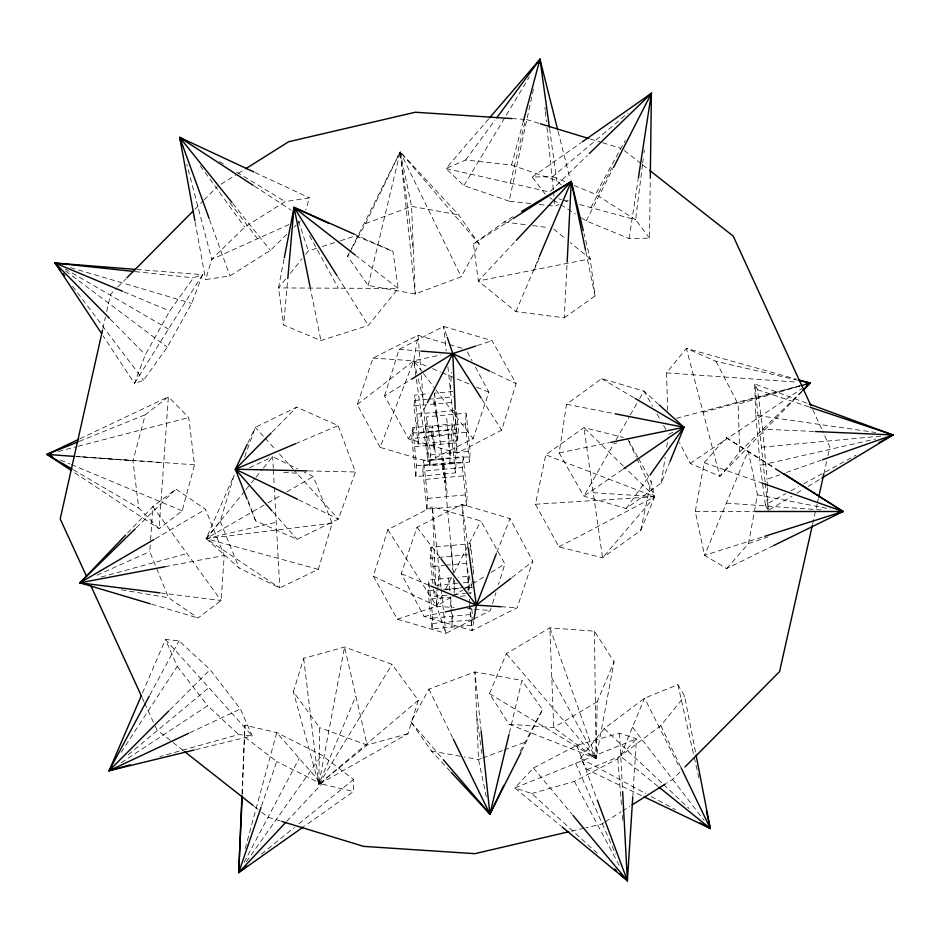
<?xml version="1.0" encoding="UTF-8"?>
<svg xmlns="http://www.w3.org/2000/svg" width="940" height="940" viewBox="0 0 940 940"><rect width="100%" height="100%" fill="white"/><g stroke="black" fill="none" stroke-linecap="round" stroke-linejoin="round"><path stroke-width="0.7" stroke-dasharray="4.7 3.53" d="M242.297 793.948L244.905 725.163L276.736 732.613L321.75 755.114L353.569 779.495L353.546 791.48L304.501 826.119M581.39 217.798L586.243 220.888L629.06 238.584L649.505 238.126L650.269 179.622M408.007 733.682L367.117 745.02L318.825 784.43L319.635 727.666L293.362 691.769L303.69 658.364L344.569 647.014L392.062 664.38L418.335 700.277L408.007 733.682L318.825 784.43L293.362 691.769M489.493 693.626L596.066 758.521L597.194 701.722L614.067 661.795L594.456 631.186L549.853 627.826L506.366 653.688L489.493 693.626L509.104 724.235L596.066 758.521L614.067 661.795M242.015 793.771L244.905 725.163M512.923 216.717L504.228 221.969L473.466 243.859L478.319 280.99L515.942 311.622L564.294 317.814L567.067 263.576M632.738 797.32L636.474 738.781L619.53 733.212L576.866 745.303L533.473 767.98L514.779 787.967L560.957 826.002M411.814 438.522L412.554 427.653L452.105 423.964L456.159 462.034L455.418 472.914L415.868 476.603L411.814 438.522L451.365 434.832L452.105 423.964M416.796 414.082L456.358 410.392L458.379 429.427L457.639 440.296L418.089 443.997L414.035 405.916L414.775 395.047L428.899 393.719M415.868 476.603L416.608 465.735L412.554 427.653M418.089 443.997L418.829 433.129L414.775 395.047M422.882 471.199L423.623 460.33L463.173 456.629L467.227 494.71L466.487 505.579L426.936 509.28L422.882 471.199L462.433 467.509L463.173 456.629M425.844 427.724L426.584 416.843L466.146 413.154L470.2 451.224L469.448 462.104L429.897 465.794L425.844 427.724L465.406 424.022L466.146 413.154M431.589 436.677L432.329 425.808L436.383 463.89M433.81 404.071L434.55 393.19L452.916 391.475M426.936 509.28L427.677 498.412L423.623 460.33M429.897 465.794L430.637 454.925L426.584 416.843M434.351 444.843L433.986 450.284L431.954 431.248M471.786 608.909L472.373 614.349L471.633 625.218L432.071 628.919L428.017 590.837L428.757 579.968L452.774 577.724M432.94 583.611L430.238 558.231L430.978 547.362L470.541 543.661L473.149 568.136M442.658 469.354L443.398 458.485L447.452 496.555M432.071 628.919L432.811 618.05L428.757 579.968M447.005 595.114L434.292 596.301L434.668 590.872M450.342 389.759L451.529 372.404M472.573 619.66L445.854 633.395L436.654 606.23L437.735 590.32M437.829 588.875L439.109 570.075M445.419 477.52L445.055 482.96L452.786 564.552L452.422 569.981M448.392 434.033L448.016 439.474L450.048 458.509M449.673 463.949L450.413 453.08L446.359 414.998M430.79 599.003L450.565 597.159L450.777 608.039M451.846 627.074L452.587 616.193L451.87 609.402M454.161 593.105L454.384 579.51M468.026 591.378L468.32 576.267L458.426 577.195M470.082 550.452L470.541 543.661M127.546 533.062L152.879 506.589L175.956 489.082L205.508 509.339L224.225 555.493L221.123 600.507L198.046 618.003L168.495 597.758L149.777 551.604L150.482 541.44M150.576 539.983L152.879 506.589L221.123 600.507L161.445 593.034M354.192 234.142L392.944 251.38L398.161 288.486L368.327 325.416L320.916 340.562L283.704 325.029L287.663 280.002M642.514 164.547L635.616 219.784L649.505 238.126M642.69 163.09L643.23 158.731M643.959 152.915L644.323 150.012M670.126 461.223L661.278 482.937L626.169 508.575L583.869 496.144L559.159 452.939L566.514 404.271L601.624 378.644L643.923 391.075L657.988 403.789M661.278 482.937L665.168 457.181M666.683 447.158L668.199 437.135M629.06 238.584L638.131 179.622M475.429 367.058L488.847 392.25L473.126 438.674L428.088 461.505L380.101 447.37L413.741 360.796L418.053 335.286L448.204 344.169M473.737 620.706L472.056 630.623L424.081 616.487L401.262 573.67L416.984 527.246L462.022 504.416L510.009 518.551L532.816 561.368L517.106 607.792L472.056 630.623L470.118 606.241M773.726 545.517L726.596 568.606L704.542 555.329L695.271 511.466L704.225 462.727L726.15 437.664L774.09 467.462M726.596 568.606L748.51 543.543L757.464 494.804L748.205 450.953L704.542 555.329L763.327 536.74M418.335 700.277L318.825 784.43L344.569 647.014L367.117 745.02L319.635 727.666M284.045 259.158L278.487 287.922L283.704 325.029M638.589 458.532L651.044 481.104L654.734 496.708L640.716 530.513L602.575 557.761L558.959 546.88L535.436 504.251L545.764 454.843L583.916 427.594L623.302 437.417M640.716 530.513L651.044 481.104M530.63 203.557L509.092 201.195L533.744 87.949M102.848 328.647L105.409 317.203M106.69 311.481L110.544 294.314L116.701 288.087M812.583 524.25L817.072 504.216M817.389 502.782L818.352 498.494M823.804 474.171L826.695 461.293M827.976 455.571L829.891 446.994L822.559 430.978M368.174 285.49L400.193 151.834L458.626 214.849L479.177 244.024L461.199 276.795L415.221 293.973L368.174 285.49L347.624 256.315L348.928 253.706M510.326 183.124L524.99 121.906M509.339 733.036L521.935 680.431L474.888 671.947L428.91 689.126L410.933 721.897L431.484 751.06L450.295 771.352M79.982 438.745L168.378 396.809L159.095 528.75L138.709 508L132.987 460.753L145.277 414.704L168.378 396.809L188.764 417.548L194.486 464.795L182.196 510.855L159.095 528.75L72.592 471.375M509.092 201.195L463.89 185.579L445.889 168.53L465.629 160.023L511.56 165.041L522.934 122.74M245.234 848.55L276.736 732.613L321.703 784.042L353.546 791.48M274.316 487.308L279.767 587.923L206.142 538.632L220.23 521.359L234.107 475.24L206.142 538.632L239.136 568.042L279.767 587.923L318.308 569.37L332.196 523.251L313.279 476.568L304.113 472.08M286.876 234.248L270.403 250.404L229.936 275.89L205.625 279.615L211.735 259.393L244.67 227.081L285.137 201.595L309.448 197.87L305.782 210.008M384.566 395.904L399.065 349.339L443.61 326.438L492.09 340.644L516.13 383.614L501.619 430.191L457.087 453.08L408.595 438.886L384.566 395.904L411.861 378.985M441.107 588.781L445.854 633.395L397.362 619.202L373.333 576.22L387.832 529.655L432.377 506.754L480.869 520.96L504.897 563.929L498.494 584.48M473.854 619.002L490.398 610.507L492.102 605.031M492.525 603.656L495.932 592.694M380.101 447.37L357.282 404.541L373.004 358.116L418.053 335.286L420.791 369.714M261.508 805.956L276.701 761.529L244.882 737.148M244.635 456.993L255.339 427.383L296.699 407.149L338.153 425.62L355.426 471.986L338.388 519.091L297.04 539.325L255.586 520.854L247.608 500.468M136.829 269.498L202.511 274.68L134.479 383.45L143.573 380.301L167.261 347.142L191.678 303.397L202.511 274.68L193.417 277.829L169.729 310.987L145.312 354.732L134.479 383.45L103.2 336.015M496.861 552.368L510.009 518.551M303.69 658.364L318.825 784.43L355.849 696.023M534.261 269.897L539.313 257.83M515.942 311.622L538.761 257.959M142.445 693.039L165.44 639.482L179.023 640.81L210.09 669.609L240.429 708.983L252.273 735.879L195.579 749.673M247.855 443.069L255.339 427.383L264.034 436.983M349.692 252.531L365.601 223.544L400.193 151.834L479.177 244.024M520.102 751.495L542.486 709.594L521.935 680.431M351.56 248.477L400.193 151.834L461.199 276.795M521.465 751.389L542.486 709.594M586.243 220.888L612.833 168.824M408.595 438.886L426.69 404M397.362 619.202L436.654 606.23L444.69 590.731M445.36 589.439L453.397 573.929M454.067 572.636L480.869 520.96M244.153 862.321L299.226 758.322M590.884 207.587L611.964 167.79M149.954 694.836L179.023 640.81M347.624 256.315L348.998 253.8M574.117 185.439L595.525 194.286L625.229 140.612M616.041 439.861L629.624 416.091M630.341 414.834L638.918 399.829M639.635 398.572L643.923 391.075L652.642 406.315M463.89 185.579L529.432 76.786M318.825 784.43L392.062 664.38M121.142 752.306L177.284 666.378L165.44 639.482L252.273 735.879L238.689 734.539L159.812 756.559M246.339 861.804L321.75 755.114M626.169 508.575L649.117 476.298M465.629 160.023L495.028 120.191M641.421 795.581L587.124 769.637L580.403 758.263L604.209 728.664L644.593 698.185L677.893 684.673L684.614 696.058L695.506 752.2M587.124 769.637L620.423 756.124L660.808 725.645L684.614 696.058M285.725 278.969L278.487 287.922L398.161 288.486L356.519 256.044M290.249 273.375L301.998 258.817M305.618 254.341L308.332 250.992L316.698 248.313M667.741 410.428L666.507 372.898L686.376 348.387L796.121 379.137M801.902 391.169L739.709 451.835L719.84 476.345L690.16 463.373L679.456 442.599M318.308 569.37L206.142 538.632L244.941 490.833M245.869 489.693L250.487 483.994M251.415 482.855L255.104 478.307M256.033 477.168L262.495 469.201M263.423 468.061L272.659 456.676L297.557 468.872M636.791 458.321L654.734 496.708L602.575 557.761L583.916 427.594L623.49 466.216M488.659 118.875L445.889 168.53L548.995 191.878M514.309 242.473L478.319 280.99L590.202 258.794L584.01 233.484M286.712 821.384L321.703 784.042L276.701 761.529M531.735 793.548L574.399 781.457L617.792 758.768L636.474 738.781L514.779 787.967L531.735 793.548L597.299 853.297M802.067 391.463L719.84 476.345L686.376 348.387L716.045 361.36L797.355 380.113M272.165 431.965L296.699 407.149M117.735 287.053L125.96 278.757M194.827 209.314L203.04 201.019M204.074 199.985L217.434 186.508M679.867 772.139L672.676 779.401L666.53 783.255M169.905 709.841L210.09 669.609M294.079 227.175L296.135 225.165M297.169 224.155L300.26 221.123M136.288 527.81L175.956 489.082M550.358 191.314L587.195 155.593M545.282 194.251L532.263 177.049L552.708 176.591L627.85 113.188M128.169 754.855L208.856 687.681M261.449 854.155L294.432 827.423M298.979 823.734L353.569 779.495M357.282 404.541L413.741 360.796L440.59 354.956M512.077 577.442L532.816 561.368M564.294 317.814L595.055 295.924L590.202 258.794L570.286 242.579M532.263 177.049L581.108 142.715M622.456 469.601L583.869 496.144L613.902 443.61L616.758 442.94M690.16 463.373L801.702 388.749M121.272 762.693L207.623 705.752L238.689 734.539M473.466 243.859L511.853 219.384M221.112 184.193L237.08 174.17M238.302 173.395L244.447 169.541M603.927 822.618L601.471 824.157L585.808 827.811M605.149 821.842L621.105 811.808M622.339 811.044L629.706 806.414M373.333 576.22L436.654 606.23L451.541 597.006M452.786 596.23L462.703 590.085M463.949 589.31L471.398 584.692M472.632 583.928L485.04 576.232M491.244 572.389L504.897 563.929M769.425 509.821L791.891 496.203M796.885 493.183L803.124 489.399M808.118 486.38L820.608 478.812M597.194 701.722L553.719 727.584L509.104 724.235M155.276 538.738L205.508 509.339M332.196 523.251L206.142 538.632L266.643 503.582M267.912 502.853L281.777 494.816M286.817 491.902L313.279 476.568M767.381 487.789L768.18 510.573L765.336 504.815L785.758 493.629M790.869 490.845L798.53 486.65M803.63 483.853L855.976 455.219M558.959 546.88L654.734 496.708L624.536 467.227M249.535 467.815L272.659 456.676L273.293 468.343M190.021 732.671L240.429 708.983M668.634 434.268L673.745 431.942M288.944 224.578L211.735 259.393L186.802 164.359M97.055 575.174L149.777 551.604M547.844 205.437L555.023 206.224L558.971 204.52M565.551 201.677L568.183 200.549M295.442 443.727L338.153 425.62M79.312 441.353L145.277 414.704M365.601 223.544L411.579 206.377L458.626 214.849M481.233 758.533L478.531 759.543L464.266 756.97M482.584 758.028L502.865 750.449M504.228 749.944L524.508 742.365M767.334 486.368L767.075 479.247L779.53 474.865M786.451 472.432L821.043 460.271M748.51 543.543L767.992 536.952M477.191 345.556L492.09 340.644M322.267 246.538L338.999 241.192M340.397 240.746L355.743 235.846L392.944 251.38M739.709 451.835L738.135 404.2L800.492 385.917M101.05 577.054L187.001 553.543M703.108 412.366L800.328 385.776M676.518 418.3L800.34 385.67M58.339 451.447L76.775 446.664M78.185 446.288L188.764 417.548M206.142 538.632L276.207 522.299M571.579 831.125L584.386 828.14M765.336 504.815L760.213 465.335L875.869 438.874M424.081 616.487L443.856 612.187M559.159 452.939L609.367 442.623M165.052 566.702L224.225 555.493M414.399 400.475L427.124 399.288M428.534 399.159L453.961 396.786M414.035 405.916L453.585 402.214M412.178 433.093L451.74 429.392M418.829 433.129L458.379 429.427M428.605 435.89L468.167 432.189M414.575 446.7L454.138 442.998M430.637 454.925L470.2 451.224M430.262 460.365L469.824 456.664M416.608 465.735L456.159 462.034M423.247 465.77L462.809 462.069M761.447 447.252L882.766 435.913M425.644 479.365L465.206 475.675M427.677 498.412L467.227 494.71M430.238 558.231L469.8 554.529M433.011 566.397L444.315 565.34M445.724 565.21L471.152 562.837M436.442 585.303L457.639 583.329M463.291 582.8L474.594 581.743M428.017 590.837L436.501 590.05M443.562 589.392L463.338 587.535M464.748 587.406L467.579 587.148M445.971 589.815L460.095 588.499M467.156 587.829L472.808 587.312M454.067 594.456L465.37 593.399M466.792 593.269L472.444 592.74M460.459 596.23L466.111 595.713M432.811 618.05L472.373 614.349M432.447 623.479L471.998 619.789M535.436 504.251L654.734 496.708L545.764 454.843M695.271 511.466L753.821 511.489M308.579 470.905L355.426 471.986M806.732 403.131L754.702 383.931L757.546 389.701L762.669 429.18L813.923 431.448M511.853 118.569L525.025 119.427M373.004 358.116L413.741 360.796L427.16 366.412M283.692 472.373L296.864 473.243M593.246 492.678L654.734 496.708M501.102 606.746L517.106 607.792M194.486 464.795L76.21 456.452L163.736 462.774M666.507 372.898L797.132 382.145M726.373 503.135L821.219 509.938M76.152 456.558L132.987 460.753M399.065 349.339L419.405 350.949M387.832 529.655L436.654 606.23L454.079 607.616M467.156 608.662L472.961 609.12M474.418 609.238L490.398 610.507M135.172 271.601L193.417 277.829M539.231 204.497L546.41 205.273M504.228 221.969L526.988 224.883M532.674 225.612L548.314 227.609M765.113 481.797L754.702 383.931L755.807 415.269L875.669 432.471M121.342 589.815L168.495 597.758M431.484 751.06L462.844 756.712M566.514 404.271L615.218 413.812M757.464 494.804L830.267 509.01M558.736 198.822L561.533 199.586M562.931 199.973L568.512 201.489M579.698 204.544L635.616 219.784L595.525 194.286M449.579 344.581L463.291 348.611M70.571 267.618L191.678 303.397M151.634 604.197L198.046 618.003M526.482 119.521L538.949 123.328M590.214 138.967L601.295 142.351M602.681 142.774L620.682 148.273M280.508 821.019L268.041 817.212L260.016 810.903M757.546 389.701L810.068 407.255M511.56 165.041L556.762 180.656L562.061 185.674M704.225 462.727L761.976 483.019M552.708 176.591L566.091 182.125M60.524 460.048L69.983 463.996M71.334 464.56L182.196 510.855M432.518 368.656L440.566 372.029M441.906 372.593L470.071 384.378M476.78 387.186L488.847 392.25M123.869 291.811L169.729 310.987M401.262 573.67L429.427 585.467M255.175 172.572L309.448 197.87M491.068 371.735L516.13 383.614M298.767 499.904L338.388 519.091L293.973 470.035M580.403 758.263L645.991 793.724M651.138 796.497L675.578 809.716M65.166 268.911L168.495 329.059M73.379 469.824L138.709 508M601.624 378.644L634.065 397.808M219.408 161.574L224.378 164.594M236.774 172.138L285.137 201.595M726.15 437.664L774.161 467.979M549.794 197.717L552.226 199.257M553.437 200.032L559.512 203.898M560.734 204.662L575.315 213.932M254.388 186.132L291.106 210.102M594.456 631.186L596.066 758.521L553.719 727.584L549.853 627.826L596.066 758.521L506.366 653.688M65.6 270.92L167.261 347.142M624.36 150.494L641.55 164.018M642.702 164.923L648.424 169.423M183.241 750.531L156.886 729.793L154.43 724.458M254.282 806.403L258.864 810.01M657.965 786.357L620.423 756.124L644.593 698.185L679.409 767.252M553.684 229.055L565.856 238.971M604.209 728.664L662.559 783.572M663.616 784.571L689.079 808.529M110.45 319.306L145.312 354.732M264.998 438.052L275.62 449.778M279.486 454.044L293.01 468.978M272.953 511.936L297.04 539.325M410.933 721.897L441.389 757.44M533.473 767.98L571.978 814.205M232.85 203.604L270.403 250.404M177.284 666.378L207.623 705.752M229.807 202.629L257.536 238.748M632.514 727.161L704.036 820.338M421.238 375.448L428.088 461.505L413.741 360.796L422.612 372.416M423.494 373.579L435.02 388.69M435.902 389.853L473.126 438.674M416.984 527.246L440.026 557.467M72.603 286.254L143.573 380.301M200.232 165.722L244.67 227.081M481.938 399.312L501.619 430.191M337.824 276.971L368.327 325.416M657.001 413.941L660.644 420.298M663.546 425.373L667.177 431.73M637.896 457.275L627.52 438.463L636.18 457.005M309.507 235.611L338.329 288.204M551.78 677.705L596.066 758.521M574.399 781.457L620.518 867.832M467.368 351.936L472.068 360.76M716.045 361.36L738.135 404.2M428.91 689.126L452.669 737.794M660.808 725.645L681.112 767.839M812.759 409.617L821.948 429.639M142.198 697.762L144.031 701.769M144.643 703.108L153.819 723.118M575.633 763.374L615.63 854.049M220.23 521.359L239.136 568.042M576.866 745.303L596.771 798.648M247.96 500.397L255.586 520.854M209.55 219.666L229.936 275.89M446.829 335.956L443.61 326.438L446.218 350.902M298.509 221.018L308.332 250.992M558.09 131.318L570.157 179.352M467.039 567.525L472.221 588.405M413.741 360.796L416.855 373.321M418.23 378.89L423.071 398.396M677.893 684.673L693.932 755.866M694.261 757.299L699.066 778.649M400.193 151.834L411.579 206.377L415.221 293.973L400.193 151.834L413.4 250.169M486.321 796.861L478.531 759.543L474.888 671.947L481.174 731.414M585.843 251.579L595.055 295.924M309.93 286.148L320.916 340.562M195.167 222.157L205.625 279.615M467.967 546.14L462.022 504.416L468.978 591.906M549.571 128.639L556.762 180.656M476.709 715.74L480.986 747.559M481.174 749.004L481.762 753.34M765.266 483.231L768.18 510.573M465.406 424.022L469.448 462.104M462.433 467.509L466.487 505.579M473.29 569.499L474.019 576.302M454.49 410.674L457.639 440.296M447.898 366.741L457.087 453.08L455.265 410.663M468.32 576.267L470.2 593.951M451.365 434.832L455.418 472.914M469.377 604.067L471.633 625.218M443.034 463.913L445.055 482.96L436.583 412.237L436.207 417.666L434.186 398.63M434.55 393.19L438.604 431.272M450.765 545.505L453.656 572.707M453.291 578.147L454.443 589.028M448.533 578.124L449.99 591.718M450.565 597.159L451.717 608.039M450.918 609.39L452.222 621.634M440.954 587.347L432.377 506.754L435.772 585.749M430.978 547.362L435.032 585.432M433.54 589.251L434.292 596.301M544.894 107.289L545.188 110.203M545.341 111.648L546.387 121.836M546.986 127.652L553.39 190.221M553.531 191.666L554.13 197.494M554.283 198.951L555.023 206.224M762.669 429.18L767.075 479.247M755.807 415.269L760.213 465.335M617.792 758.768L621.563 806.684M622.245 815.391L622.703 821.196M469.554 599.074L470.012 604.808M273.364 469.8L274.233 485.851M619.53 733.212L622.562 790.164M436.019 591.601L436.654 606.23"/><path stroke-width="1.41" d="M650.292 178.154L651.397 93.319L582.295 141.881M241.956 795.228L238.713 872.59L303.303 826.965M242.167 796.861L238.713 872.59L246.668 866.139M567.149 262.107L571.273 181.479L521.606 211.476M562.085 826.918L627.391 880.721L632.738 797.32M287.793 278.557L294.044 207.388L354.192 234.142M651.032 96.233L651.397 93.319L648.036 96.162M638.342 178.177L651.397 93.319L589.298 153.549M473.971 619.295L476.369 605.125L496.344 553.719M284.327 257.725L294.044 207.388L328.166 223.133M102.531 330.081L60.207 518.927L86.527 576.314M812.266 525.672L779.566 671.607L685.013 766.958M818.681 497.06L823.804 474.171M451.294 772.422L489.916 814.087L508.998 734.457M523.31 121.331L539.983 59.279L557.726 129.908M261.026 807.343L238.713 872.59L285.713 822.441M670.126 461.223L683.968 427.277L659.069 404.776M539.325 256.62L571.273 181.479L583.317 230.676M141.294 695.718L109.111 770.718L194.157 750.026M247.232 444.373L235.376 469.201L247.079 499.105M443.292 759.661L489.916 814.087L503.758 785.394M453.315 739.11L489.916 814.087L520.807 752.693M613.503 167.52L651.397 93.319M427.359 402.708L452.81 353.605L475.84 346.014M149.26 696.117L109.111 770.718L130.237 764.819M537.715 63.027L539.983 59.279L549.371 127.194M111.519 767.028L109.111 770.718L188.693 733.306M649.963 475.099L683.968 427.277L635.311 398.548M496.755 117.853L539.983 59.279L540.429 63.638M489.611 117.77L539.983 59.279M516.307 240.334L571.273 181.479L585.538 250.146M125.513 535.177L79.924 582.835L150.236 603.774M803.089 390.406L810.186 383.073L798.93 379.924M271.143 432.999L235.376 469.201L237.138 472.373M126.982 277.723L192.77 211.394M168.871 710.875L109.111 770.718L111.543 769.108M135.243 528.821L79.924 582.835L85.634 583.799M802.936 390.147L810.186 383.073L798.777 380.441M510.925 578.335L476.369 605.125L445.278 611.881M623.667 468.766L683.968 427.277L615.218 413.812M806.555 385.506L810.186 383.073L805.839 382.768M513.087 218.585L571.273 181.479M245.669 168.765L288.639 141.752L415.315 112.236L511.853 118.569M632.162 804.863L665.309 784.031M411.861 378.985L452.81 353.605L489.74 371.112M821.854 478.061L893 434.962L809.469 404.141M154.019 539.478L79.924 582.835L159.988 592.858M878.959 442.646L893 434.962L810.068 407.255M773.726 545.517L843.11 511.513L783.948 473.76M71.37 470.564L47 454.396L78.666 439.38M295.442 443.727L235.376 469.201L271.989 510.843M72.122 469.084L47 454.396L77.961 441.894M822.43 459.778L893 434.962L890.11 434.55M837.54 513.393L843.11 511.513L775.394 468.755M764.725 536.293L843.11 511.513L761.976 483.019M801.879 385.518L810.186 383.073M82.732 582.072L79.924 582.835L165.052 566.702M52.405 456.664L47 454.396L51.253 453.291M568.735 831.783L474.794 853.673L363.627 846.388L281.894 821.443M610.8 442.329L683.968 427.277M755.29 511.489L843.11 511.513M307.11 470.87L235.376 469.201L297.451 499.257M815.391 431.519L893 434.962M501.102 606.746L476.369 605.125L430.767 586.019M47 454.396L74.695 456.452M135.36 269.38L55.084 263.036L101.602 333.582M420.862 351.066L452.81 353.605L481.151 398.078M133.715 271.449L55.084 263.036L60.348 270.003M57.904 263.87L55.084 263.036L109.428 318.261M540.336 123.751L588.828 138.556M122.517 291.247L55.084 263.036L57.422 264.786M194.897 220.712L179.728 137.405L253.847 171.961M644.076 796.85L710.299 828.493L696.058 755.079M700.006 822.923L710.299 828.493L706.445 811.408M181.961 145.912L179.728 137.405L184.687 140.424M209.056 218.303L179.728 137.405L253.166 185.333M309.93 286.148L294.044 207.388L355.355 255.139M649.575 170.328L733.224 236.116L810.926 405.622M184.381 751.424L253.142 805.498M659.105 787.274L710.299 828.493L681.112 767.839M614.502 868.971L616.652 870.922M619.871 873.859L627.391 880.721L622.644 791.633M708.173 826.495L710.299 828.493L708.983 825.884M572.918 815.332L627.391 880.721L597.276 800.011M179.728 137.405L231.933 202.464M708.513 826.154L710.299 828.493M440.907 558.63L476.369 605.125L468.167 547.573M62.968 273.493L64.719 275.808M294.044 207.388L337.049 275.726M626.016 878.148L627.391 880.721M90.804 585.655L141.588 696.434M447.287 337.307L452.81 353.605L455.195 409.194M481.174 731.414L489.916 814.087"/></g></svg>
